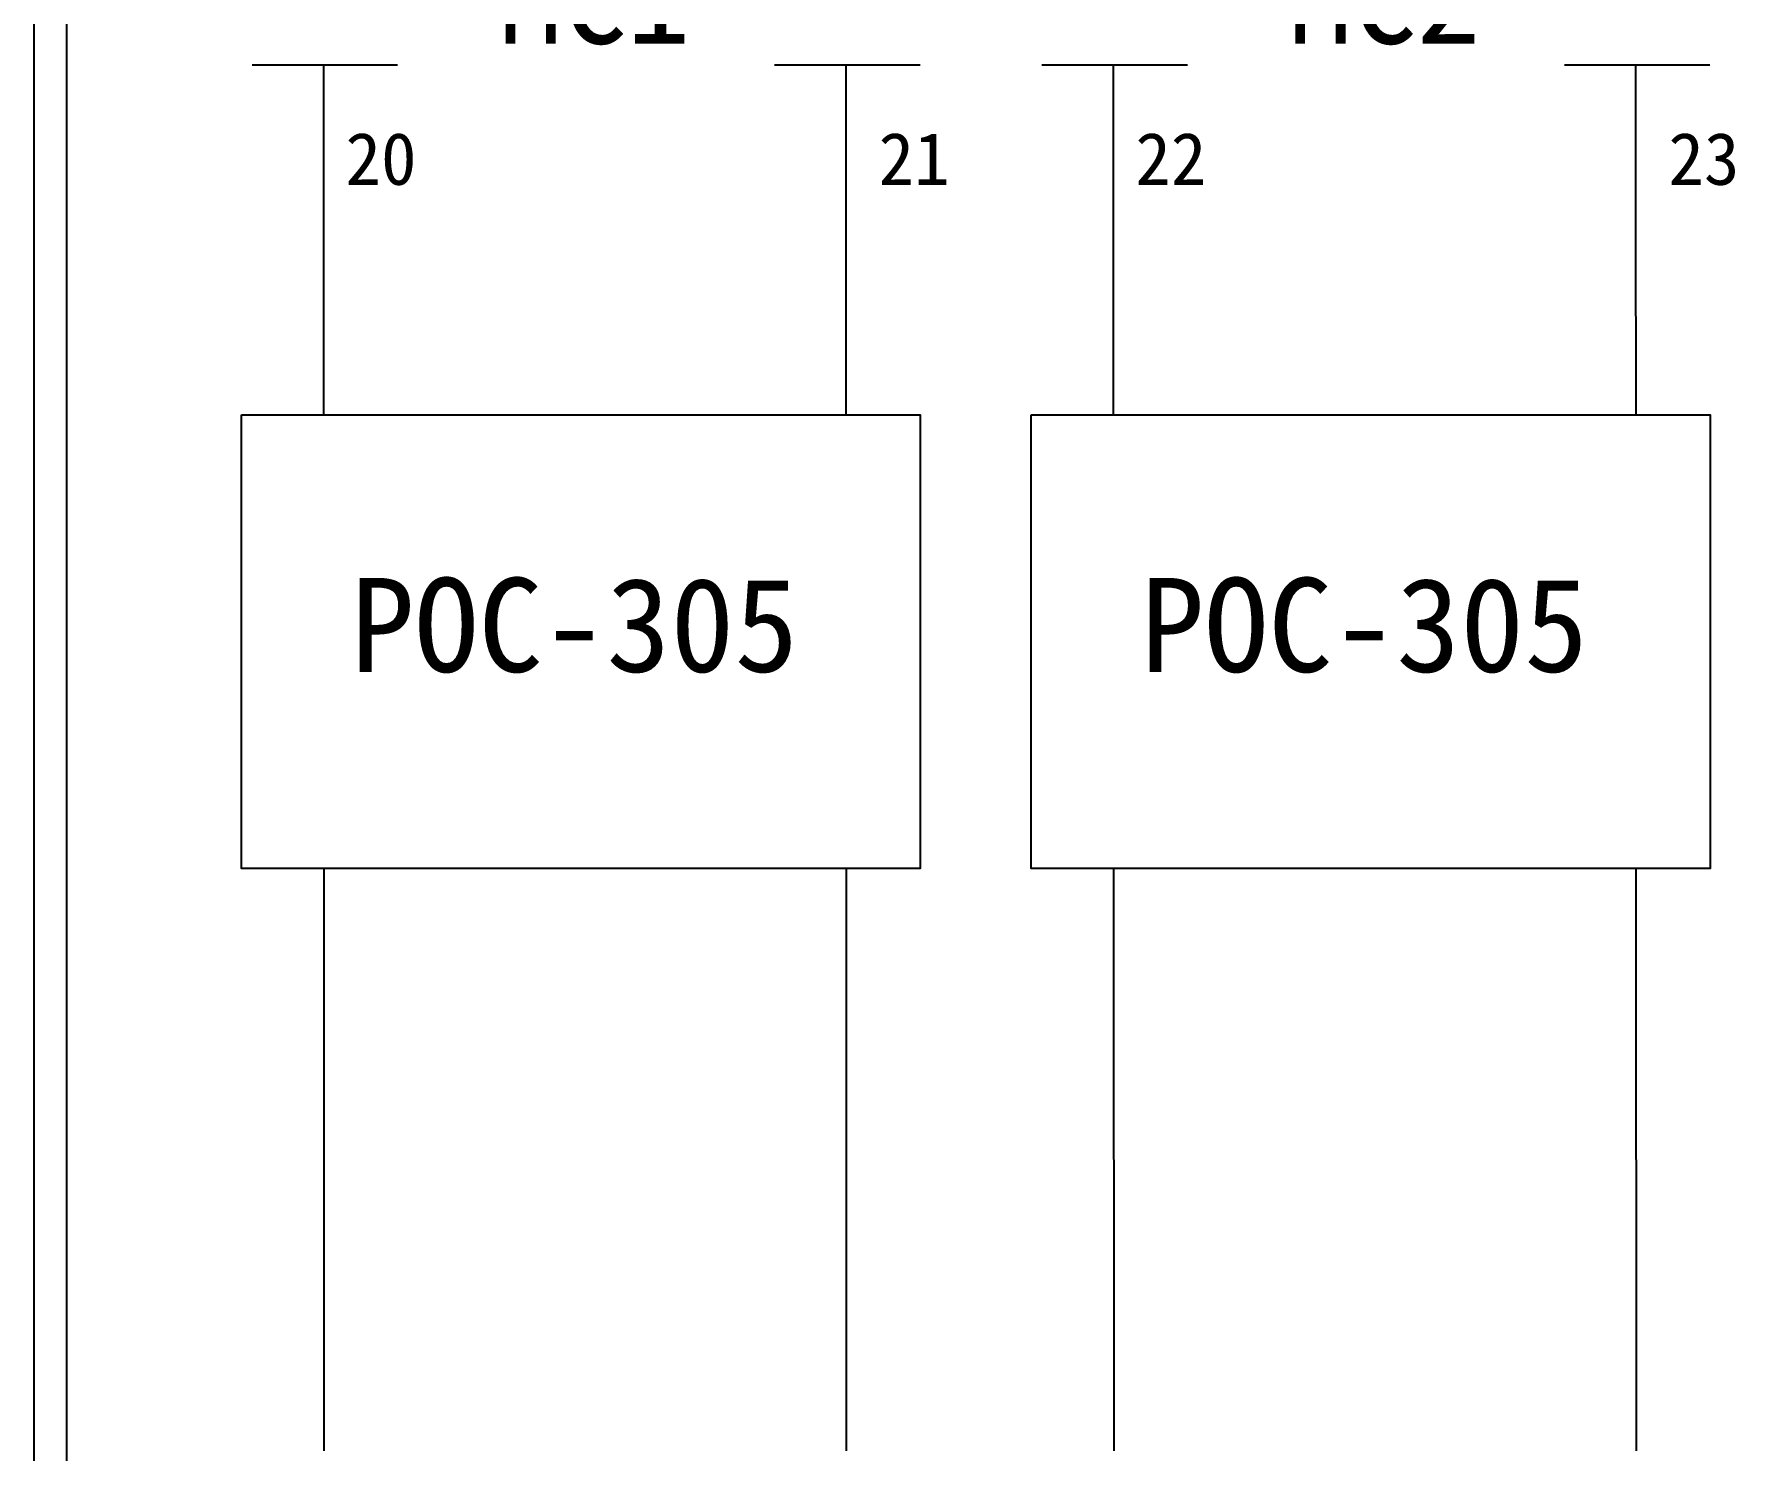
# Model space of a CAD drawing. Extents: x 10 to 297, y 3 to 207.
# Drawn here: x 10 to 75.1, y 57.4 to 111.6 of the extents above; entities that cross this region are included whole.
import ezdxf

# ---------------------------------------------------------------- set-up
doc = ezdxf.new("R2010")
doc.units = 0
doc.layers.get('0').update_dxf_attribs({"linetype": 'CONTINUOUS'})
doc.layers.add('圖框層', color=7, linetype='CONTINUOUS')
doc.layers.add('標尺寸層', color=3, linetype='CONTINUOUS')
doc.styles.add('STSL', font='KAIU.TTF')

msp = doc.modelspace()

# ---------------------------------------------------------------- linework, layer by layer
for p, q in [((21.08, 110.424), (21.08, 104.562)), ((41.08, 110.424), (41.08, 104.562)), ((51.317, 110.424), (51.317, 104.562)), ((71.317, 110.424), (71.317, 104.562)), ((21.08, 104.562), (21.083, 97.029)), ((41.08, 104.562), (41.083, 97.029)), ((51.317, 104.562), (51.32, 97.029)), ((71.317, 104.562), (71.32, 97.029)), ((21.089, 79.652), (21.098, 57.361)), ((41.089, 79.652), (41.098, 57.361)), ((51.327, 79.652), (51.335, 57.361)), ((71.327, 79.652), (71.335, 57.361))]:
    msp.add_line(p, q)
at = {"layer": '圖框層', "color": 7}
for p, q in [((10, 3), (10, 206.969)), ((11.25, 4.25), (11.25, 205.719))]:
    msp.add_line(p, q, dxfattribs=at)
at = {"layer": '標尺寸層', "color": 7}
for p, q in [((18.351, 110.424), (23.919, 110.424)), ((21.08, 110.424), (21.08, 104.562)), ((38.351, 110.424), (43.919, 110.424)), ((48.589, 110.424), (54.156, 110.424)), ((51.317, 110.424), (51.317, 104.562)), ((68.589, 110.424), (74.156, 110.424))]:
    msp.add_line(p, q, dxfattribs=at)
for points in [[(17.937, 97.029), (43.93, 97.029), (43.93, 79.652), (17.937, 79.652)], [(48.175, 97.029), (74.167, 97.029), (74.167, 79.652), (48.175, 79.652)]]:
    msp.add_lwpolyline(points, close=True, dxfattribs=at)

# ---------------------------------------------------------------- texts
at = {"layer": '圖框層', "color": 4, "style": 'STSL'}
for s, height, p in [('MC1', 3.6, (27.791, 111.23)), ('MC2', 3.6, (58.029, 111.23)), ('20', 2, (21.924, 105.828)), ('21', 2, (42.332, 105.828)), ('22', 2, (52.161, 105.828)), ('23', 2, (72.57, 105.828)), ('POC-305', 3.6, (22.118, 87.183)), ('POC-305', 3.6, (52.355, 87.183))]:
    msp.add_text(s, height=height, dxfattribs=at).set_placement(p)

doc.saveas('drawing.dxf')
